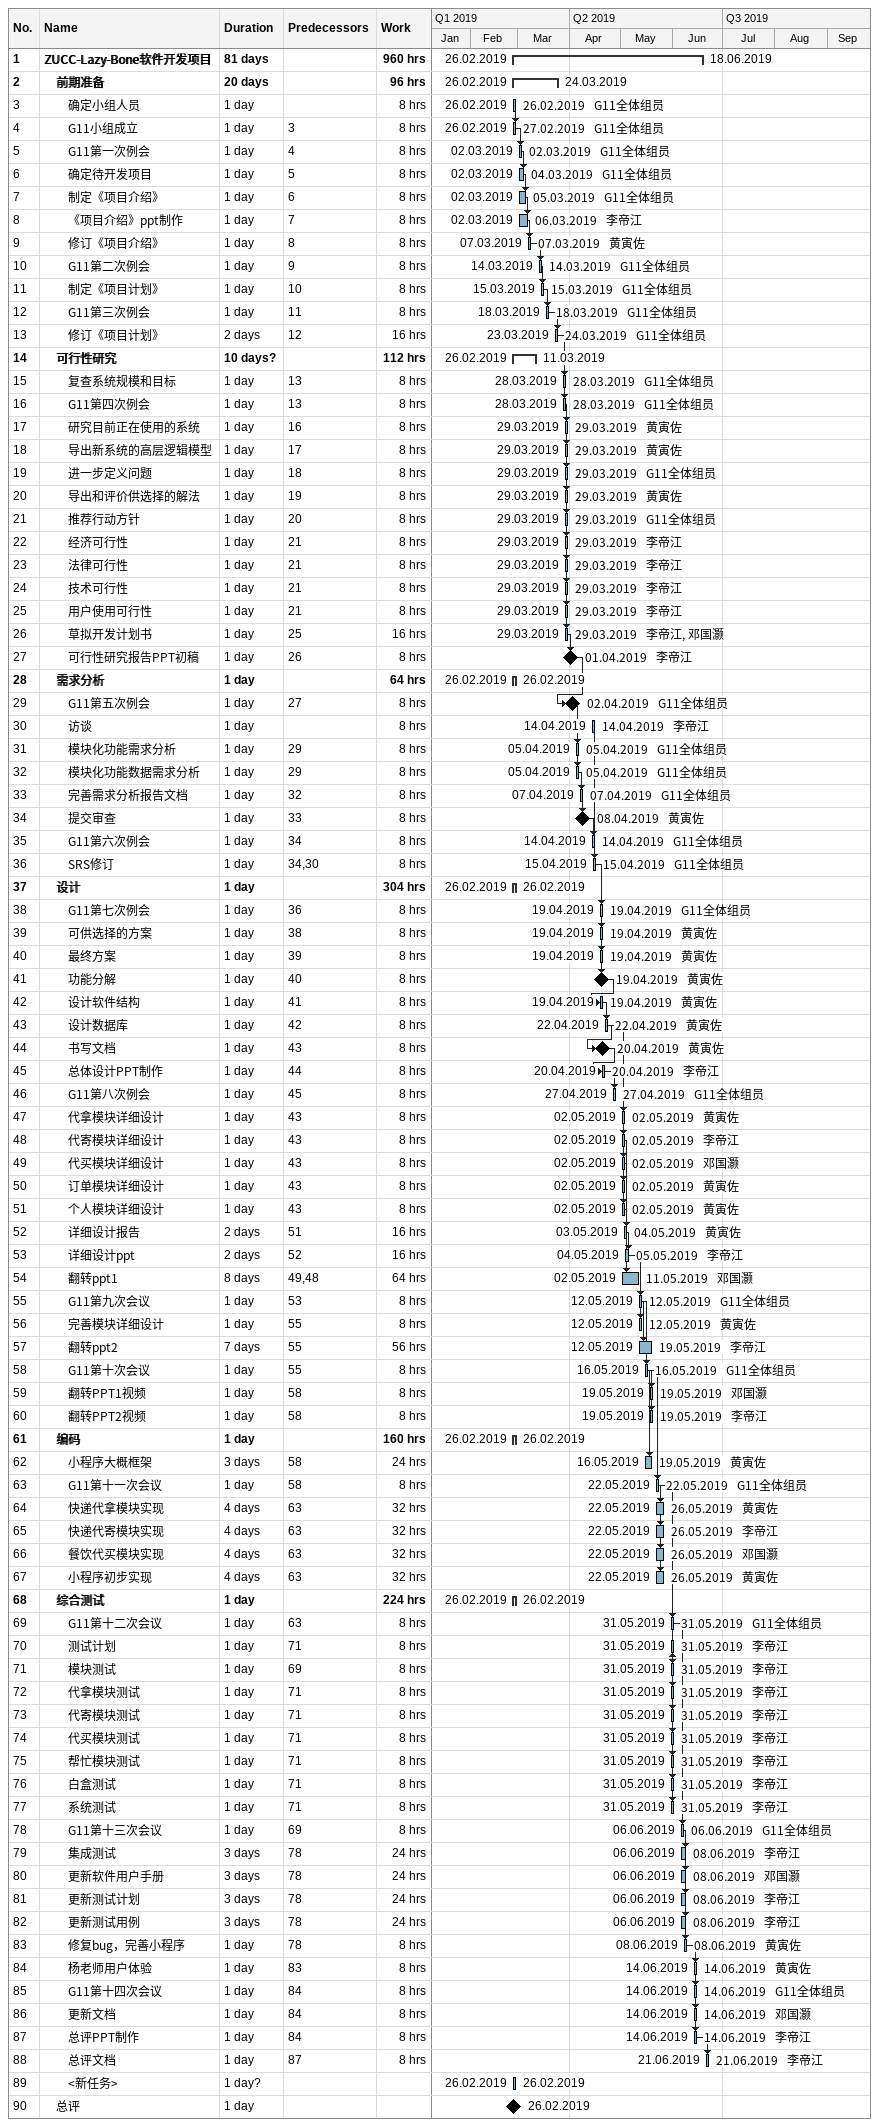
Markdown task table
| ID | Level | Task | Duration | Start | Finish | Predecessors | Resources | Work (h) |
|---|---|---|---|---|---|---|---|---|
| 1 | 1 | **ZUCC-Lazy-Bone软件开发项目** | 81d | 2019-02-26 | 2019-06-18 |  |  | 960 |
| 2 | 2 | **前期准备** | 20d | 2019-02-26 | 2019-03-24 |  |  | 96 |
| 3 | 3 | 确定小组人员 | 1d | 2019-02-26 | 2019-02-26 |  | G11全体组员 | 8 |
| 4 | 3 | G11小组成立 | 1d | 2019-02-26 | 2019-02-27 | 3 | G11全体组员 | 8 |
| 5 | 3 | G11第一次例会 | 1d | 2019-03-02 | 2019-03-02 | 4 | G11全体组员 | 8 |
| 6 | 3 | 确定待开发项目 | 1d | 2019-03-02 | 2019-03-04 | 5 | G11全体组员 | 8 |
| 7 | 3 | 制定《项目介绍》 | 1d | 2019-03-02 | 2019-03-05 | 6 | G11全体组员 | 8 |
| 8 | 3 | 《项目介绍》ppt制作 | 1d | 2019-03-02 | 2019-03-06 | 7 | 李帝江 | 8 |
| 9 | 3 | 修订《项目介绍》 | 1d | 2019-03-07 | 2019-03-07 | 8 | 黄寅佐 | 8 |
| 10 | 3 | G11第二次例会 | 1d | 2019-03-14 | 2019-03-14 | 9 | G11全体组员 | 8 |
| 11 | 3 | 制定《项目计划》 | 1d | 2019-03-15 | 2019-03-15 | 10 | G11全体组员 | 8 |
| 12 | 3 | G11第三次例会 | 1d | 2019-03-18 | 2019-03-18 | 11 | G11全体组员 | 8 |
| 13 | 3 | 修订《项目计划》 | 2d | 2019-03-23 | 2019-03-24 | 12 | G11全体组员 | 16 |
| 14 | 2 | **可行性研究** | 10d? | 2019-02-26 | 2019-03-11 |  |  | 112 |
| 15 | 3 | 复查系统规模和目标 | 1d | 2019-03-28 | 2019-03-28 | 13 | G11全体组员 | 8 |
| 16 | 3 | G11第四次例会 | 1d | 2019-03-28 | 2019-03-28 | 13 | G11全体组员 | 8 |
| 17 | 3 | 研究目前正在使用的系统 | 1d | 2019-03-29 | 2019-03-29 | 16 | 黄寅佐 | 8 |
| 18 | 3 | 导出新系统的高层逻辑模型 | 1d | 2019-03-29 | 2019-03-29 | 17 | 黄寅佐 | 8 |
| 19 | 3 | 进一步定义问题 | 1d | 2019-03-29 | 2019-03-29 | 18 | G11全体组员 | 8 |
| 20 | 3 | 导出和评价供选择的解法 | 1d | 2019-03-29 | 2019-03-29 | 19 | 黄寅佐 | 8 |
| 21 | 3 | 推荐行动方针 | 1d | 2019-03-29 | 2019-03-29 | 20 | G11全体组员 | 8 |
| 22 | 3 | 经济可行性 | 1d | 2019-03-29 | 2019-03-29 | 21 | 李帝江 | 8 |
| 23 | 3 | 法律可行性 | 1d | 2019-03-29 | 2019-03-29 | 21 | 李帝江 | 8 |
| 24 | 3 | 技术可行性 | 1d | 2019-03-29 | 2019-03-29 | 21 | 李帝江 | 8 |
| 25 | 3 | 用户使用可行性 | 1d | 2019-03-29 | 2019-03-29 | 21 | 李帝江 | 8 |
| 26 | 3 | 草拟开发计划书 | 1d | 2019-03-29 | 2019-03-29 | 25 | 李帝江, 邓国灏 | 16 |
| 27 | 3 | 可行性研究报告PPT初稿 | 1d | 2019-04-01 | 2019-04-01 | 26 | 李帝江 | 8 |
| 28 | 2 | **需求分析** | 1d | 2019-02-26 | 2019-02-26 |  |  | 64 |
| 29 | 3 | G11第五次例会 | 1d | 2019-04-02 | 2019-04-02 | 27 | G11全体组员 | 8 |
| 30 | 3 | 访谈 | 1d | 2019-04-14 | 2019-04-14 |  | 李帝江 | 8 |
| 31 | 3 | 模块化功能需求分析 | 1d | 2019-04-05 | 2019-04-05 | 29 | G11全体组员 | 8 |
| 32 | 3 | 模块化功能数据需求分析 | 1d | 2019-04-05 | 2019-04-05 | 29 | G11全体组员 | 8 |
| 33 | 3 | 完善需求分析报告文档 | 1d | 2019-04-07 | 2019-04-07 | 32 | G11全体组员 | 8 |
| 34 | 3 | 提交审查 | 1d | 2019-04-08 | 2019-04-08 | 33 | 黄寅佐 | 8 |
| 35 | 3 | G11第六次例会 | 1d | 2019-04-14 | 2019-04-14 | 34 | G11全体组员 | 8 |
| 36 | 3 | SRS修订 | 1d | 2019-04-15 | 2019-04-15 | 34, 30 | G11全体组员 | 8 |
| 37 | 2 | **设计** | 1d | 2019-02-26 | 2019-02-26 |  |  | 304 |
| 38 | 3 | G11第七次例会 | 1d | 2019-04-19 | 2019-04-19 | 36 | G11全体组员 | 8 |
| 39 | 3 | 可供选择的方案 | 1d | 2019-04-19 | 2019-04-19 | 38 | 黄寅佐 | 8 |
| 40 | 3 | 最终方案 | 1d | 2019-04-19 | 2019-04-19 | 39 | 黄寅佐 | 8 |
| 41 | 3 | 功能分解 | 1d | 2019-04-19 | 2019-04-19 | 40 | 黄寅佐 | 8 |
| 42 | 3 | 设计软件结构 | 1d | 2019-04-19 | 2019-04-19 | 41 | 黄寅佐 | 8 |
| 43 | 3 | 设计数据库 | 1d | 2019-04-22 | 2019-04-22 | 42 | 黄寅佐 | 8 |
| 44 | 3 | 书写文档 | 1d | 2019-04-20 | 2019-04-20 | 43 | 黄寅佐 | 8 |
| 45 | 3 | 总体设计PPT制作 | 1d | 2019-04-20 | 2019-04-20 | 44 | 李帝江 | 8 |
| 46 | 3 | G11第八次例会 | 1d | 2019-04-27 | 2019-04-27 | 45 | G11全体组员 | 8 |
| 47 | 3 | 代拿模块详细设计 | 1d | 2019-05-02 | 2019-05-02 | 43 | 黄寅佐 | 8 |
| 48 | 3 | 代寄模块详细设计 | 1d | 2019-05-02 | 2019-05-02 | 43 | 李帝江 | 8 |
| 49 | 3 | 代买模块详细设计 | 1d | 2019-05-02 | 2019-05-02 | 43 | 邓国灏 | 8 |
| 50 | 3 | 订单模块详细设计 | 1d | 2019-05-02 | 2019-05-02 | 43 | 黄寅佐 | 8 |
| 51 | 3 | 个人模块详细设计 | 1d | 2019-05-02 | 2019-05-02 | 43 | 黄寅佐 | 8 |
| 52 | 3 | 详细设计报告 | 2d | 2019-05-03 | 2019-05-04 | 51 | 黄寅佐 | 16 |
| 53 | 3 | 详细设计ppt | 2d | 2019-05-04 | 2019-05-05 | 52 | 李帝江 | 16 |
| 54 | 3 | 翻转ppt1 | 8d | 2019-05-02 | 2019-05-11 | 49, 48 | 邓国灏 | 64 |
| 55 | 3 | G11第九次会议 | 1d | 2019-05-12 | 2019-05-12 | 53 | G11全体组员 | 8 |
| 56 | 3 | 完善模块详细设计 | 1d | 2019-05-12 | 2019-05-12 | 55 | 黄寅佐 | 8 |
| 57 | 3 | 翻转ppt2 | 7d | 2019-05-12 | 2019-05-19 | 55 | 李帝江 | 56 |
| 58 | 3 | G11第十次会议 | 1d | 2019-05-16 | 2019-05-16 | 55 | G11全体组员 | 8 |
| 59 | 3 | 翻转PPT1视频 | 1d | 2019-05-19 | 2019-05-19 | 58 | 邓国灏 | 8 |
| 60 | 3 | 翻转PPT2视频 | 1d | 2019-05-19 | 2019-05-19 | 58 | 李帝江 | 8 |
| 61 | 2 | **编码** | 1d | 2019-02-26 | 2019-02-26 |  |  | 160 |
| 62 | 3 | 小程序大概框架 | 3d | 2019-05-16 | 2019-05-19 | 58 | 黄寅佐 | 24 |
| 63 | 3 | G11第十一次会议 | 1d | 2019-05-22 | 2019-05-22 | 58 | G11全体组员 | 8 |
| 64 | 3 | 快递代拿模块实现 | 4d | 2019-05-22 | 2019-05-26 | 63 | 黄寅佐 | 32 |
| 65 | 3 | 快递代寄模块实现 | 4d | 2019-05-22 | 2019-05-26 | 63 | 李帝江 | 32 |
| 66 | 3 | 餐饮代买模块实现 | 4d | 2019-05-22 | 2019-05-26 | 63 | 邓国灏 | 32 |
| 67 | 3 | 小程序初步实现 | 4d | 2019-05-22 | 2019-05-26 | 63 | 黄寅佐 | 32 |
| 68 | 2 | **综合测试** | 1d | 2019-02-26 | 2019-02-26 |  |  | 224 |
| 69 | 3 | G11第十二次会议 | 1d | 2019-05-31 | 2019-05-31 | 63 | G11全体组员 | 8 |
| 70 | 3 | 测试计划 | 1d | 2019-05-31 | 2019-05-31 | 71 | 李帝江 | 8 |
| 71 | 3 | 模块测试 | 1d | 2019-05-31 | 2019-05-31 | 69 | 李帝江 | 8 |
| 72 | 3 | 代拿模块测试 | 1d | 2019-05-31 | 2019-05-31 | 71 | 李帝江 | 8 |
| 73 | 3 | 代寄模块测试 | 1d | 2019-05-31 | 2019-05-31 | 71 | 李帝江 | 8 |
| 74 | 3 | 代买模块测试 | 1d | 2019-05-31 | 2019-05-31 | 71 | 李帝江 | 8 |
| 75 | 3 | 帮忙模块测试 | 1d | 2019-05-31 | 2019-05-31 | 71 | 李帝江 | 8 |
| 76 | 3 | 白盒测试 | 1d | 2019-05-31 | 2019-05-31 | 71 | 李帝江 | 8 |
| 77 | 3 | 系统测试 | 1d | 2019-05-31 | 2019-05-31 | 71 | 李帝江 | 8 |
| 78 | 3 | G11第十三次会议 | 1d | 2019-06-06 | 2019-06-06 | 69 | G11全体组员 | 8 |
| 79 | 3 | 集成测试 | 3d | 2019-06-06 | 2019-06-08 | 78 | 李帝江 | 24 |
| 80 | 3 | 更新软件用户手册 | 3d | 2019-06-06 | 2019-06-08 | 78 | 邓国灏 | 24 |
| 81 | 3 | 更新测试计划 | 3d | 2019-06-06 | 2019-06-08 | 78 | 李帝江 | 24 |
| 82 | 3 | 更新测试用例 | 3d | 2019-06-06 | 2019-06-08 | 78 | 李帝江 | 24 |
| 83 | 3 | 修复bug，完善小程序 | 1d | 2019-06-08 | 2019-06-08 | 78 | 黄寅佐 | 8 |
| 84 | 3 | 杨老师用户体验 | 1d | 2019-06-14 | 2019-06-14 | 83 | 黄寅佐 | 8 |
| 85 | 3 | G11第十四次会议 | 1d | 2019-06-14 | 2019-06-14 | 84 | G11全体组员 | 8 |
| 86 | 3 | 更新文档 | 1d | 2019-06-14 | 2019-06-14 | 84 | 邓国灏 | 8 |
| 87 | 3 | 总评PPT制作 | 1d | 2019-06-14 | 2019-06-14 | 84 | 李帝江 | 8 |
| 88 | 3 | 总评文档 | 1d | 2019-06-21 | 2019-06-21 | 87 | 李帝江 | 8 |
| 89 | 3 | <新任务> | 1d? | 2019-02-26 | 2019-02-26 |  |  |  |
| 90 | 2 | 总评 | 1d | 2019-02-26 | 2019-02-26 |  |  |  |
